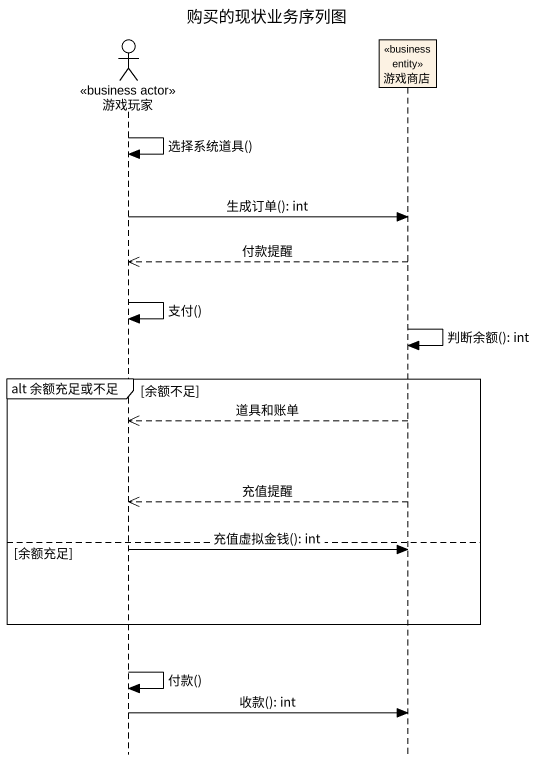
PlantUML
@startuml
title 购买的现状业务序列图
hide footbox
actor 游戏玩家 <<business actor>>
participant 游戏商店 <<business entity>>

游戏玩家 -> 游戏玩家 : 选择系统道具()
游戏玩家 -> 游戏商店 : 生成订单(): int
游戏商店 -->> 游戏玩家 : 付款提醒
游戏玩家 -> 游戏玩家 : 支付()
游戏商店 -> 游戏商店 : 判断余额(): int
group alt 余额充足或不足 [余额不足]
  游戏商店 -->> 游戏玩家 : 道具和账单
  游戏商店 -->> 游戏玩家 : 充值提醒
else 余额充足
  游戏玩家 -> 游戏商店 : 充值虚拟金钱(): int
end
游戏玩家 -> 游戏玩家 : 付款()
游戏玩家 -> 游戏商店 : 收款(): int
@enduml
